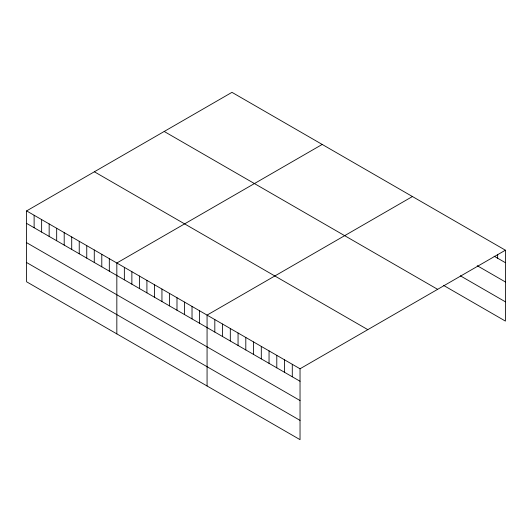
<?xml version="1.0" encoding="UTF-8"?>
<svg xmlns="http://www.w3.org/2000/svg" width="532" height="532" viewBox="0 0 532 532"><rect width="100%" height="100%" fill="white"/><g stroke="black" fill="none" stroke-linecap="round" stroke-linejoin="round"><path stroke-width="0.8" d="M26.6 210.911L300.035 368.776L300.035 439.658L26.6 281.794L26.6 210.911L231.965 92.342L505.4 250.206L505.4 321.089L443.422 285.312M322.199 144.438L116.834 263.007L116.834 333.89M412.433 196.534L207.068 315.104L207.068 385.986M300.035 368.776L505.4 250.206M494.128 256.191L505.4 262.695M477.231 265.701L505.4 281.967M460.326 275.795L505.4 301.824M164.195 131.47L437.63 289.335M94.37 171.783L367.805 329.647M26.6 223.393L300.035 381.258M26.6 242.665L300.035 400.529M26.6 262.522L300.035 420.386M497.653 254.323L497.653 258.22M292.287 364.3L292.287 376.789M284.54 359.832L284.54 372.314M276.793 355.356L276.793 367.845M269.046 350.881L269.046 363.369M261.298 346.412L261.298 358.894M253.551 341.936L253.551 354.425M245.804 337.468L245.804 349.95M238.057 332.992L238.057 345.474M230.309 328.517L230.309 341.005M222.562 324.048L222.562 336.53M214.815 319.572L214.815 332.061M199.547 310.761L199.547 323.243M192.025 306.419L192.025 318.901M184.511 302.076L184.511 314.565M176.99 297.734L176.99 310.223M169.469 293.391L169.469 305.88M161.947 289.056L161.947 301.538M154.433 284.713L154.433 297.195M146.912 280.371L146.912 292.853M139.391 276.028L139.391 288.517M131.87 271.686L131.87 284.174M124.355 267.343L124.355 279.832M109.313 258.665L109.313 271.147M101.792 254.323L101.792 266.805M94.277 249.98L94.277 262.469M86.756 245.638L86.756 258.126M79.235 241.295L79.235 253.784M71.714 236.959L71.714 249.442M64.199 232.617L64.199 245.099M56.678 228.275L56.678 240.757M49.157 223.932L49.157 236.421M41.636 219.59L41.636 232.078M34.121 215.247L34.121 227.736"/></g></svg>
